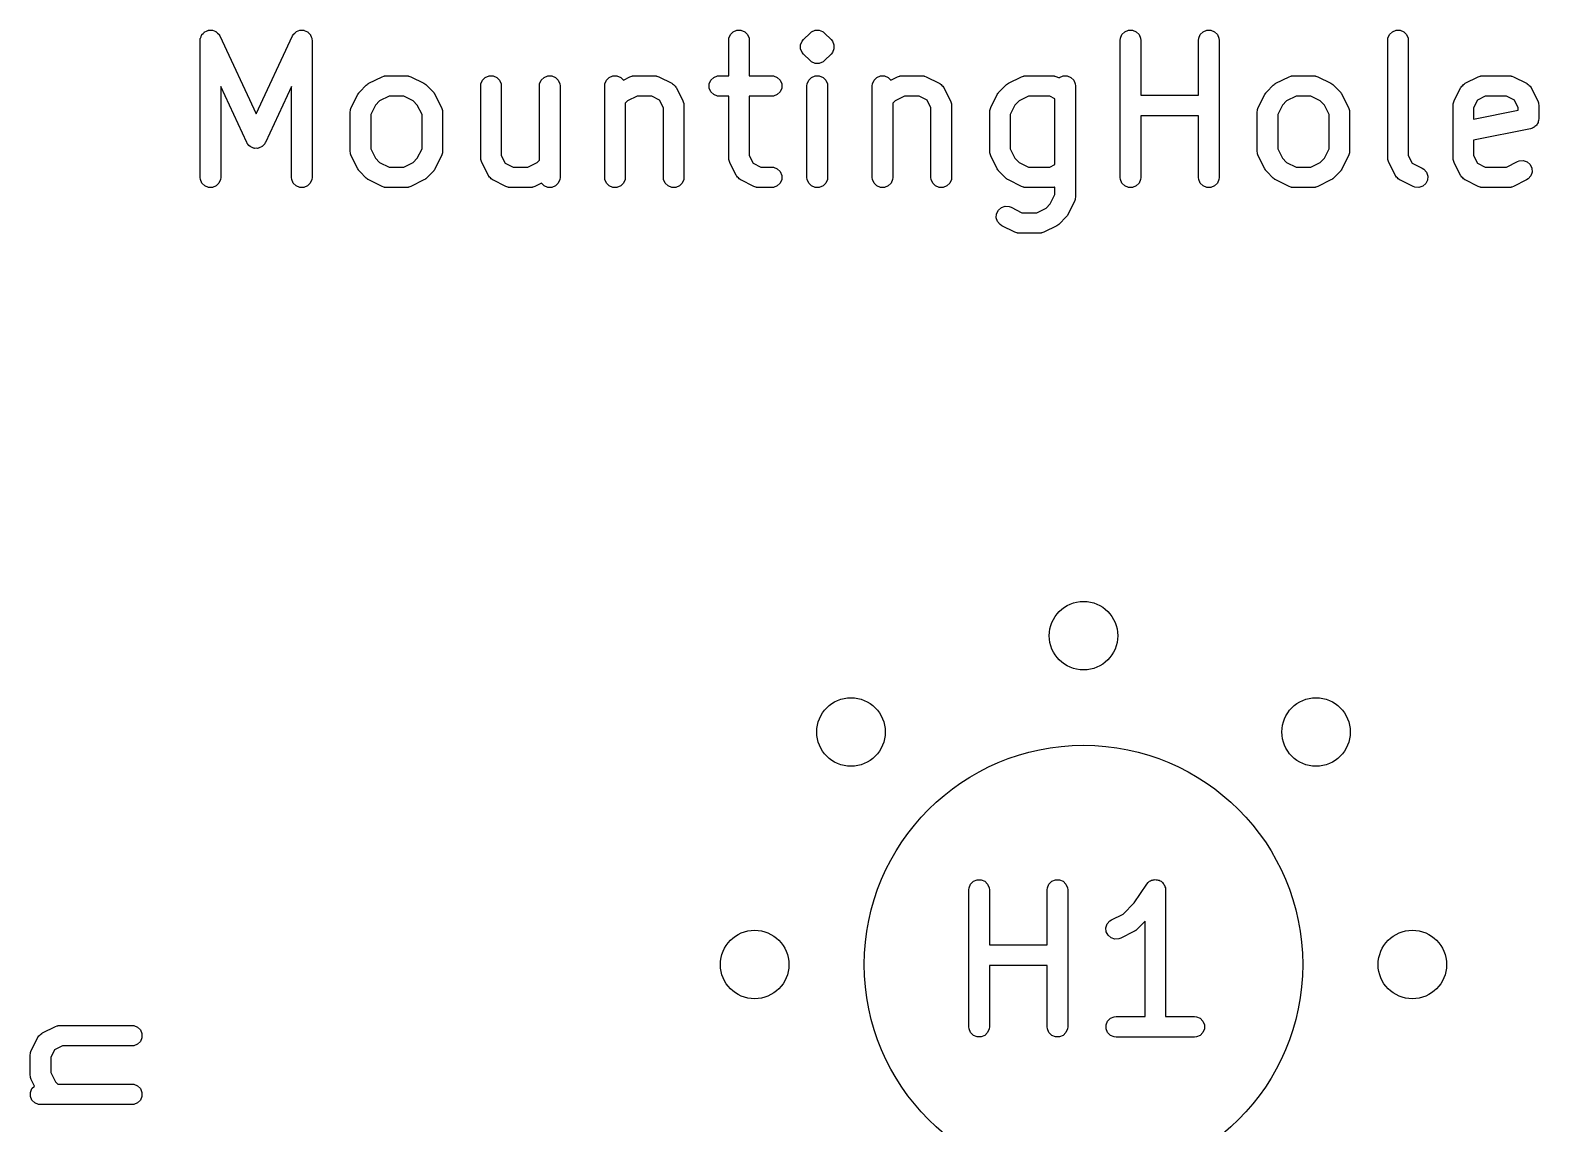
# Model space of a CAD drawing. Extents: x 2.68 to 10.38, y -4.66 to -2.29.
# Drawn here: x 2.6895 to 3.1229, y -2.6048 to -2.2906 of the extents above; entities that cross this region are included whole.
import ezdxf

# ---------------------------------------------------------------- set-up
doc = ezdxf.new("R2010")
doc.units = 0
doc.header["$MEASUREMENT"] = 0
doc.layers.add('BLACK', color=7, linetype='CONTINUOUS')

msp = doc.modelspace()

# ---------------------------------------------------------------- linework, layer by layer
at = {"layer": 'BLACK', "linetype": 'CONTINUOUS'}
for p, q in [((2.73839, -2.29292), (2.73858, -2.29245)), ((2.73858, -2.29245), (2.73876, -2.29197)), ((2.73876, -2.29197), (2.7388, -2.29192)), ((2.7388, -2.29192), (2.73883, -2.29186)), ((2.73883, -2.29186), (2.73919, -2.29149)), ((2.73919, -2.29149), (2.73954, -2.29112)), ((2.73954, -2.29112), (2.7396, -2.29109)), ((2.7396, -2.29109), (2.73964, -2.29104)), ((2.73964, -2.29104), (2.74012, -2.29085)), ((2.74012, -2.29085), (2.74058, -2.29063)), ((2.74058, -2.29063), (2.74065, -2.29063)), ((2.74065, -2.29063), (2.74071, -2.2906)), ((2.74071, -2.2906), (2.74122, -2.2906)), ((2.74122, -2.2906), (2.74173, -2.29058)), ((2.74173, -2.29058), (2.74179, -2.2906)), ((2.74179, -2.2906), (2.74186, -2.2906)), ((2.74186, -2.2906), (2.74233, -2.2908)), ((2.74233, -2.2908), (2.74281, -2.29097)), ((2.74281, -2.29097), (2.74286, -2.29102)), ((2.74286, -2.29102), (2.74292, -2.29104)), ((2.74292, -2.29104), (2.74329, -2.2914)), ((2.74329, -2.2914), (2.74366, -2.29175)), ((2.74366, -2.29175), (2.74371, -2.29183)), ((2.74371, -2.29183), (2.74374, -2.29186)), ((2.74374, -2.29186), (2.74376, -2.29192)), ((2.74376, -2.29192), (2.74396, -2.29225)), ((2.74396, -2.29225), (2.75441, -2.31464)), ((2.75441, -2.31464), (2.76485, -2.29225)), ((2.76485, -2.29225), (2.76505, -2.29192)), ((2.76505, -2.29192), (2.76507, -2.29186)), ((2.76507, -2.29186), (2.7651, -2.29183)), ((2.7651, -2.29183), (2.76515, -2.29175)), ((2.76515, -2.29175), (2.76553, -2.2914)), ((2.76553, -2.2914), (2.76589, -2.29104)), ((2.76589, -2.29104), (2.76595, -2.29102)), ((2.76595, -2.29102), (2.766, -2.29097)), ((2.766, -2.29097), (2.76648, -2.2908)), ((2.76648, -2.2908), (2.76695, -2.2906)), ((2.76695, -2.2906), (2.76702, -2.2906)), ((2.76702, -2.2906), (2.76708, -2.29058)), ((2.76708, -2.29058), (2.76759, -2.2906)), ((2.76759, -2.2906), (2.76811, -2.2906)), ((2.76811, -2.2906), (2.76817, -2.29063)), ((2.76817, -2.29063), (2.76823, -2.29063)), ((2.76823, -2.29063), (2.7687, -2.29085)), ((2.7687, -2.29085), (2.76917, -2.29104)), ((2.76917, -2.29104), (2.76922, -2.29109)), ((2.76922, -2.29109), (2.76928, -2.29112)), ((2.76928, -2.29112), (2.76962, -2.29149)), ((2.76962, -2.29149), (2.76998, -2.29186)), ((2.76998, -2.29186), (2.77001, -2.29192)), ((2.77001, -2.29192), (2.77005, -2.29197)), ((2.77005, -2.29197), (2.77023, -2.29245)), ((2.77023, -2.29245), (2.77043, -2.29292)), ((2.89024, -2.29292), (2.89068, -2.29186)), ((2.89068, -2.29186), (2.8915, -2.29104)), ((2.8915, -2.29104), (2.89256, -2.2906)), ((2.89256, -2.2906), (2.89371, -2.2906)), ((2.89371, -2.2906), (2.89478, -2.29104)), ((2.89478, -2.29104), (2.89559, -2.29186)), ((2.89559, -2.29186), (2.89603, -2.29292)), ((2.91167, -2.29328), (2.91355, -2.29141)), ((2.91355, -2.29141), (2.914, -2.29104)), ((2.914, -2.29104), (2.91506, -2.2906)), ((2.91506, -2.2906), (2.91621, -2.2906)), ((2.91621, -2.2906), (2.91621, -2.2906)), ((2.91621, -2.2906), (2.91711, -2.29097)), ((2.91711, -2.29097), (2.91728, -2.29104)), ((2.91728, -2.29104), (2.91772, -2.29141)), ((2.91772, -2.29141), (2.9196, -2.29328)), ((3.00273, -2.29292), (3.00317, -2.29186)), ((3.00317, -2.29186), (3.00398, -2.29104)), ((3.00398, -2.29104), (3.00505, -2.2906)), ((3.00505, -2.2906), (3.0062, -2.2906)), ((3.0062, -2.2906), (3.00726, -2.29104)), ((3.00726, -2.29104), (3.00808, -2.29186)), ((3.00808, -2.29186), (3.00852, -2.29292)), ((3.02523, -2.29292), (3.02567, -2.29186)), ((3.02567, -2.29186), (3.02648, -2.29104)), ((3.02648, -2.29104), (3.02755, -2.2906)), ((3.02755, -2.2906), (3.0287, -2.2906)), ((3.0287, -2.2906), (3.02976, -2.29104)), ((3.02976, -2.29104), (3.03058, -2.29186)), ((3.03058, -2.29186), (3.03102, -2.29292)), ((3.07959, -2.29292), (3.08003, -2.29186)), ((3.08003, -2.29186), (3.08085, -2.29104)), ((3.08085, -2.29104), (3.08191, -2.2906)), ((3.08191, -2.2906), (3.08307, -2.2906)), ((3.08307, -2.2906), (3.08413, -2.29104)), ((3.08413, -2.29104), (3.08494, -2.29186)), ((3.08494, -2.29186), (3.08539, -2.29292)), ((2.73833, -2.2935), (2.73837, -2.29312)), ((2.73833, -2.33287), (2.73833, -2.2935)), ((2.73836, -2.29305), (2.73838, -2.29301)), ((2.73837, -2.29312), (2.73836, -2.29305)), ((2.73838, -2.29301), (2.73839, -2.29292)), ((2.77043, -2.29292), (2.77043, -2.29301)), ((2.77043, -2.29301), (2.77045, -2.29305)), ((2.77045, -2.29305), (2.77044, -2.29312)), ((2.77044, -2.29312), (2.77048, -2.2935)), ((2.77048, -2.2935), (2.77048, -2.33287)), ((2.89019, -2.2935), (2.89024, -2.29292)), ((2.89019, -2.30367), (2.89019, -2.2935)), ((2.89603, -2.29292), (2.89609, -2.2935)), ((2.89609, -2.2935), (2.89609, -2.30367)), ((2.91086, -2.2948), (2.91131, -2.29373)), ((2.91086, -2.29595), (2.91086, -2.2948)), ((2.91131, -2.29701), (2.91086, -2.29595)), ((2.91131, -2.29373), (2.91167, -2.29328)), ((2.91167, -2.29746), (2.91131, -2.29701)), ((2.9196, -2.29328), (2.91997, -2.29373)), ((2.91997, -2.29701), (2.9196, -2.29746)), ((2.91997, -2.29373), (2.92039, -2.29475)), ((2.92041, -2.29595), (2.91997, -2.29701)), ((2.92039, -2.29475), (2.92041, -2.2948)), ((2.92041, -2.2948), (2.92041, -2.29595)), ((3.00267, -2.2935), (3.00273, -2.29292)), ((3.00267, -2.33287), (3.00267, -2.2935)), ((3.00852, -2.29292), (3.00858, -2.2935)), ((3.00858, -2.2935), (3.00858, -2.30929)), ((3.02517, -2.2935), (3.02523, -2.29292)), ((3.02517, -2.30929), (3.02517, -2.2935)), ((3.03102, -2.29292), (3.03107, -2.2935)), ((3.03107, -2.2935), (3.03107, -2.33287)), ((3.07954, -2.2935), (3.07959, -2.29292)), ((3.07954, -2.32724), (3.07954, -2.2935)), ((3.08539, -2.29292), (3.08544, -2.2935)), ((3.08544, -2.2935), (3.08544, -2.32655)), ((2.91355, -2.29933), (2.91167, -2.29746)), ((2.914, -2.2997), (2.91355, -2.29933)), ((2.91506, -2.30014), (2.914, -2.2997)), ((2.91621, -2.30014), (2.91506, -2.30014)), ((2.91506, -2.30014), (2.91506, -2.30014)), ((2.91728, -2.2997), (2.91621, -2.30014)), ((2.91621, -2.30014), (2.91621, -2.30014)), ((2.91772, -2.29933), (2.91728, -2.2997)), ((2.9196, -2.29746), (2.91772, -2.29933)), ((2.78658, -2.30601), (2.78683, -2.30585)), ((2.78683, -2.30585), (2.79058, -2.30398)), ((2.79058, -2.30398), (2.79112, -2.30377)), ((2.79112, -2.30377), (2.79123, -2.30376)), ((2.79123, -2.30376), (2.79132, -2.30372)), ((2.79132, -2.30372), (2.7919, -2.30367)), ((2.7919, -2.30367), (2.79753, -2.30367)), ((2.79753, -2.30367), (2.7981, -2.30372)), ((2.7981, -2.30372), (2.7982, -2.30376)), ((2.7982, -2.30376), (2.79831, -2.30377)), ((2.79831, -2.30377), (2.79885, -2.30398)), ((2.79885, -2.30398), (2.8026, -2.30585)), ((2.8026, -2.30585), (2.80284, -2.30601)), ((2.819, -2.30604), (2.81944, -2.30498)), ((2.81944, -2.30498), (2.82026, -2.30417)), ((2.82026, -2.30417), (2.82132, -2.30372)), ((2.82132, -2.30372), (2.82247, -2.30372)), ((2.82247, -2.30372), (2.82354, -2.30417)), ((2.82354, -2.30417), (2.82435, -2.30498)), ((2.82435, -2.30498), (2.82479, -2.30604)), ((2.83587, -2.30604), (2.83631, -2.30498)), ((2.83631, -2.30498), (2.83713, -2.30417)), ((2.83713, -2.30417), (2.83819, -2.30372)), ((2.83819, -2.30372), (2.83935, -2.30372)), ((2.83935, -2.30372), (2.84041, -2.30417)), ((2.84041, -2.30417), (2.84123, -2.30498)), ((2.84123, -2.30498), (2.84167, -2.30604)), ((2.85462, -2.30604), (2.85506, -2.30498)), ((2.85506, -2.30498), (2.85588, -2.30417)), ((2.85588, -2.30417), (2.85694, -2.30372)), ((2.85694, -2.30372), (2.85809, -2.30372)), ((2.85809, -2.30372), (2.85916, -2.30417)), ((2.85916, -2.30417), (2.85992, -2.30493)), ((2.85992, -2.30493), (2.86182, -2.30398)), ((2.86182, -2.30398), (2.86236, -2.30377)), ((2.86236, -2.30377), (2.86247, -2.30376)), ((2.86247, -2.30376), (2.86257, -2.30372)), ((2.86257, -2.30372), (2.86314, -2.30367)), ((2.86314, -2.30367), (2.86877, -2.30367)), ((2.86877, -2.30367), (2.86934, -2.30372)), ((2.86934, -2.30372), (2.86944, -2.30376)), ((2.86944, -2.30376), (2.86955, -2.30377)), ((2.86955, -2.30377), (2.87009, -2.30398)), ((2.87009, -2.30398), (2.87384, -2.30585)), ((2.87384, -2.30585), (2.87393, -2.30591)), ((2.87393, -2.30591), (2.87398, -2.30593)), ((2.88462, -2.30604), (2.88506, -2.30498)), ((2.88506, -2.30498), (2.88587, -2.30417)), ((2.88587, -2.30417), (2.88694, -2.30372)), ((2.88694, -2.30372), (2.88751, -2.30367)), ((2.88751, -2.30367), (2.89019, -2.30367)), ((2.89609, -2.30367), (2.90251, -2.30367)), ((2.90251, -2.30367), (2.90309, -2.30372)), ((2.90309, -2.30372), (2.90415, -2.30417)), ((2.90415, -2.30417), (2.90497, -2.30498)), ((2.90497, -2.30498), (2.90541, -2.30604)), ((2.91274, -2.30604), (2.91318, -2.30498)), ((2.91318, -2.30498), (2.914, -2.30417)), ((2.914, -2.30417), (2.91506, -2.30372)), ((2.91506, -2.30372), (2.91621, -2.30372)), ((2.91621, -2.30372), (2.91728, -2.30417)), ((2.91728, -2.30417), (2.91809, -2.30498)), ((2.91809, -2.30498), (2.91853, -2.30604)), ((2.93149, -2.30604), (2.93193, -2.30498)), ((2.93193, -2.30498), (2.93274, -2.30417)), ((2.93274, -2.30417), (2.93381, -2.30372)), ((2.93381, -2.30372), (2.93496, -2.30372)), ((2.93496, -2.30372), (2.93602, -2.30417)), ((2.93602, -2.30417), (2.93679, -2.30493)), ((2.93679, -2.30493), (2.93869, -2.30398)), ((2.93869, -2.30398), (2.93923, -2.30377)), ((2.93923, -2.30377), (2.93933, -2.30376)), ((2.93933, -2.30376), (2.93943, -2.30372)), ((2.93943, -2.30372), (2.94001, -2.30367)), ((2.94001, -2.30367), (2.94563, -2.30367)), ((2.94563, -2.30367), (2.94621, -2.30372)), ((2.94621, -2.30372), (2.94631, -2.30376)), ((2.94631, -2.30376), (2.94641, -2.30377)), ((2.94641, -2.30377), (2.94695, -2.30398)), ((2.94695, -2.30398), (2.9507, -2.30585)), ((2.9507, -2.30585), (2.9508, -2.30591)), ((2.9508, -2.30591), (2.95084, -2.30593)), ((2.97031, -2.30601), (2.97056, -2.30585)), ((2.97056, -2.30585), (2.97431, -2.30398)), ((2.97431, -2.30398), (2.97485, -2.30377)), ((2.97485, -2.30377), (2.97495, -2.30376)), ((2.97495, -2.30376), (2.97505, -2.30372)), ((2.97505, -2.30372), (2.97563, -2.30367)), ((2.97563, -2.30367), (2.98313, -2.30367)), ((2.98313, -2.30367), (2.9837, -2.30372)), ((2.9837, -2.30372), (2.9838, -2.30376)), ((2.9838, -2.30376), (2.98391, -2.30377)), ((2.98391, -2.30377), (2.98445, -2.30398)), ((2.98445, -2.30398), (2.9851, -2.3043)), ((2.9851, -2.3043), (2.98524, -2.30417)), ((2.98524, -2.30417), (2.9863, -2.30372)), ((2.9863, -2.30372), (2.98745, -2.30372)), ((2.98745, -2.30372), (2.98852, -2.30417)), ((2.98852, -2.30417), (2.98933, -2.30498)), ((2.98933, -2.30498), (2.98977, -2.30604)), ((3.04718, -2.30601), (3.04742, -2.30585)), ((3.04742, -2.30585), (3.05117, -2.30398)), ((3.05117, -2.30398), (3.05171, -2.30377)), ((3.05171, -2.30377), (3.05182, -2.30376)), ((3.05182, -2.30376), (3.05192, -2.30372)), ((3.05192, -2.30372), (3.05249, -2.30367)), ((3.05249, -2.30367), (3.05812, -2.30367)), ((3.05812, -2.30367), (3.05869, -2.30372)), ((3.05869, -2.30372), (3.05879, -2.30376)), ((3.05879, -2.30376), (3.0589, -2.30377)), ((3.0589, -2.30377), (3.05944, -2.30398)), ((3.05944, -2.30398), (3.06319, -2.30585)), ((3.06319, -2.30585), (3.06344, -2.30601)), ((3.10165, -2.30593), (3.1017, -2.30591)), ((3.1017, -2.30591), (3.10179, -2.30585)), ((3.10179, -2.30585), (3.10554, -2.30398)), ((3.10554, -2.30398), (3.10608, -2.30377)), ((3.10608, -2.30377), (3.10619, -2.30376)), ((3.10619, -2.30376), (3.10629, -2.30372)), ((3.10629, -2.30372), (3.10686, -2.30367)), ((3.10686, -2.30367), (3.11436, -2.30367)), ((3.11436, -2.30367), (3.11494, -2.30372)), ((3.11494, -2.30372), (3.11503, -2.30376)), ((3.11503, -2.30376), (3.11514, -2.30377)), ((3.11514, -2.30377), (3.11568, -2.30398)), ((3.11568, -2.30398), (3.11943, -2.30585)), ((3.11943, -2.30585), (3.11953, -2.30591)), ((3.11953, -2.30591), (3.11957, -2.30593)), ((2.75173, -2.32287), (2.74424, -2.30681)), ((2.74424, -2.30681), (2.74424, -2.33287)), ((2.76458, -2.30681), (2.75708, -2.32287)), ((2.76458, -2.33287), (2.76458, -2.30681)), ((2.78176, -2.3128), (2.78364, -2.30905)), ((2.78364, -2.30905), (2.78379, -2.3088)), ((2.78379, -2.3088), (2.78382, -2.30873)), ((2.78382, -2.30873), (2.78389, -2.30865)), ((2.78389, -2.30865), (2.78394, -2.30856)), ((2.78394, -2.30856), (2.784, -2.30851)), ((2.784, -2.30851), (2.78419, -2.30828)), ((2.78419, -2.30828), (2.78606, -2.30641)), ((2.78606, -2.30641), (2.78629, -2.30622)), ((2.78629, -2.30622), (2.78634, -2.30616)), ((2.78634, -2.30616), (2.78643, -2.30611)), ((2.78643, -2.30611), (2.78651, -2.30604)), ((2.78651, -2.30604), (2.78658, -2.30601)), ((2.7926, -2.30957), (2.7899, -2.31092)), ((2.79683, -2.30957), (2.7926, -2.30957)), ((2.79953, -2.31092), (2.79683, -2.30957)), ((2.80284, -2.30601), (2.80292, -2.30604)), ((2.80292, -2.30604), (2.803, -2.30611)), ((2.803, -2.30611), (2.80309, -2.30616)), ((2.80309, -2.30616), (2.80314, -2.30622)), ((2.80314, -2.30622), (2.80336, -2.30641)), ((2.80336, -2.30641), (2.80524, -2.30828)), ((2.80524, -2.30828), (2.80542, -2.30851)), ((2.80542, -2.30851), (2.80548, -2.30856)), ((2.80548, -2.30856), (2.80554, -2.30865)), ((2.80554, -2.30865), (2.8056, -2.30873)), ((2.8056, -2.30873), (2.80563, -2.3088)), ((2.80563, -2.3088), (2.80579, -2.30905)), ((2.80579, -2.30905), (2.80767, -2.3128)), ((2.81894, -2.30662), (2.819, -2.30604)), ((2.81894, -2.32724), (2.81894, -2.30662)), ((2.82479, -2.30604), (2.82485, -2.30662)), ((2.82485, -2.30662), (2.82485, -2.32655)), ((2.83582, -2.30662), (2.83587, -2.30604)), ((2.83582, -2.32789), (2.83582, -2.30662)), ((2.84167, -2.30604), (2.84172, -2.30662)), ((2.84172, -2.30662), (2.84172, -2.33287)), ((2.85457, -2.30662), (2.85462, -2.30604)), ((2.85457, -2.33287), (2.85457, -2.30662)), ((2.86384, -2.30957), (2.86114, -2.31092)), ((2.86807, -2.30957), (2.86384, -2.30957)), ((2.87032, -2.3107), (2.86807, -2.30957)), ((2.87398, -2.30593), (2.87403, -2.30598)), ((2.87403, -2.30598), (2.87433, -2.30616)), ((2.87433, -2.30616), (2.87457, -2.30644)), ((2.87457, -2.30644), (2.87485, -2.30668)), ((2.87485, -2.30668), (2.87503, -2.30698)), ((2.87503, -2.30698), (2.87508, -2.30703)), ((2.87508, -2.30703), (2.8751, -2.30708)), ((2.8751, -2.30708), (2.87516, -2.30717)), ((2.87516, -2.30717), (2.87703, -2.31092)), ((2.88462, -2.3072), (2.88462, -2.30604)), ((2.88506, -2.30826), (2.88462, -2.3072)), ((2.88587, -2.30908), (2.88506, -2.30826)), ((2.88694, -2.30952), (2.88587, -2.30908)), ((2.88751, -2.30957), (2.88694, -2.30952)), ((2.89019, -2.30957), (2.88751, -2.30957)), ((2.89019, -2.32724), (2.89019, -2.30957)), ((2.90251, -2.30957), (2.89609, -2.30957)), ((2.89609, -2.30957), (2.89609, -2.32655)), ((2.90309, -2.30952), (2.90251, -2.30957)), ((2.90415, -2.30908), (2.90309, -2.30952)), ((2.90497, -2.30826), (2.90415, -2.30908)), ((2.90541, -2.3072), (2.90497, -2.30826)), ((2.90541, -2.30604), (2.90541, -2.3072)), ((2.91268, -2.30662), (2.91274, -2.30604)), ((2.91268, -2.33287), (2.91268, -2.30662)), ((2.91853, -2.30604), (2.91859, -2.30662)), ((2.91859, -2.30662), (2.91859, -2.33287)), ((2.93143, -2.30662), (2.93149, -2.30604)), ((2.93143, -2.33287), (2.93143, -2.30662)), ((2.9407, -2.30957), (2.93801, -2.31092)), ((2.94493, -2.30957), (2.9407, -2.30957)), ((2.94718, -2.3107), (2.94493, -2.30957)), ((2.95084, -2.30593), (2.9509, -2.30598)), ((2.9509, -2.30598), (2.95119, -2.30616)), ((2.95119, -2.30616), (2.95143, -2.30644)), ((2.95143, -2.30644), (2.95171, -2.30668)), ((2.95171, -2.30668), (2.9519, -2.30698)), ((2.9519, -2.30698), (2.95195, -2.30703)), ((2.95195, -2.30703), (2.95196, -2.30708)), ((2.95196, -2.30708), (2.95202, -2.30717)), ((2.95202, -2.30717), (2.9539, -2.31092)), ((2.96549, -2.3128), (2.96736, -2.30905)), ((2.96736, -2.30905), (2.96752, -2.3088)), ((2.96752, -2.3088), (2.96755, -2.30873)), ((2.96755, -2.30873), (2.96762, -2.30865)), ((2.96762, -2.30865), (2.96767, -2.30856)), ((2.96767, -2.30856), (2.96773, -2.30851)), ((2.96773, -2.30851), (2.96792, -2.30828)), ((2.96792, -2.30828), (2.96979, -2.30641)), ((2.96979, -2.30641), (2.97002, -2.30622)), ((2.97002, -2.30622), (2.97007, -2.30616)), ((2.97007, -2.30616), (2.97016, -2.30611)), ((2.97016, -2.30611), (2.97024, -2.30604)), ((2.97024, -2.30604), (2.97031, -2.30601)), ((2.97633, -2.30957), (2.97363, -2.31092)), ((2.98243, -2.30957), (2.97633, -2.30957)), ((2.98392, -2.31032), (2.98243, -2.30957)), ((2.98977, -2.30604), (2.98983, -2.30662)), ((2.98983, -2.30662), (2.98983, -2.33849)), ((3.00858, -2.30929), (3.02517, -2.30929)), ((3.04235, -2.3128), (3.04423, -2.30905)), ((3.04423, -2.30905), (3.04438, -2.3088)), ((3.04438, -2.3088), (3.04441, -2.30873)), ((3.04441, -2.30873), (3.04448, -2.30865)), ((3.04448, -2.30865), (3.04454, -2.30856)), ((3.04454, -2.30856), (3.0446, -2.30851)), ((3.0446, -2.30851), (3.04478, -2.30828)), ((3.04478, -2.30828), (3.04666, -2.30641)), ((3.04666, -2.30641), (3.04688, -2.30622)), ((3.04688, -2.30622), (3.04693, -2.30616)), ((3.04693, -2.30616), (3.04702, -2.30611)), ((3.04702, -2.30611), (3.0471, -2.30604)), ((3.0471, -2.30604), (3.04718, -2.30601)), ((3.05319, -2.30957), (3.05049, -2.31092)), ((3.05742, -2.30957), (3.05319, -2.30957)), ((3.06012, -2.31092), (3.05742, -2.30957)), ((3.06344, -2.30601), (3.06351, -2.30604)), ((3.06351, -2.30604), (3.06359, -2.30611)), ((3.06359, -2.30611), (3.06368, -2.30616)), ((3.06368, -2.30616), (3.06373, -2.30622)), ((3.06373, -2.30622), (3.06396, -2.30641)), ((3.06396, -2.30641), (3.06583, -2.30828)), ((3.06583, -2.30828), (3.06602, -2.30851)), ((3.06602, -2.30851), (3.06607, -2.30856)), ((3.06607, -2.30856), (3.06613, -2.30865)), ((3.06613, -2.30865), (3.0662, -2.30873)), ((3.0662, -2.30873), (3.06623, -2.3088)), ((3.06623, -2.3088), (3.06638, -2.30905)), ((3.06638, -2.30905), (3.06826, -2.3128)), ((3.0986, -2.31092), (3.10047, -2.30717)), ((3.10047, -2.30717), (3.10053, -2.30708)), ((3.10053, -2.30708), (3.10055, -2.30703)), ((3.10055, -2.30703), (3.1006, -2.30698)), ((3.1006, -2.30698), (3.10078, -2.30668)), ((3.10078, -2.30668), (3.10106, -2.30644)), ((3.10106, -2.30644), (3.1013, -2.30616)), ((3.1013, -2.30616), (3.10159, -2.30598)), ((3.10159, -2.30598), (3.10165, -2.30593)), ((3.10756, -2.30957), (3.10531, -2.3107)), ((3.11366, -2.30957), (3.10756, -2.30957)), ((3.11591, -2.3107), (3.11366, -2.30957)), ((3.11957, -2.30593), (3.11963, -2.30598)), ((3.11963, -2.30598), (3.11992, -2.30616)), ((3.11992, -2.30616), (3.12016, -2.30644)), ((3.12016, -2.30644), (3.12044, -2.30668)), ((3.12044, -2.30668), (3.12063, -2.30698)), ((3.12063, -2.30698), (3.12068, -2.30703)), ((3.12068, -2.30703), (3.12069, -2.30708)), ((3.12069, -2.30708), (3.12075, -2.30717)), ((3.12075, -2.30717), (3.12263, -2.31092)), ((2.78145, -2.31412), (2.78151, -2.31354)), ((2.78145, -2.32537), (2.78145, -2.31412)), ((2.78151, -2.31354), (2.78155, -2.31345)), ((2.78155, -2.31334), (2.78176, -2.3128)), ((2.78155, -2.31345), (2.78155, -2.31334)), ((2.7887, -2.31212), (2.78735, -2.31482)), ((2.7899, -2.31092), (2.7887, -2.31212)), ((2.80072, -2.31212), (2.79953, -2.31092)), ((2.80207, -2.31482), (2.80072, -2.31212)), ((2.80767, -2.3128), (2.80787, -2.31334)), ((2.80787, -2.31334), (2.80788, -2.31345)), ((2.80788, -2.31345), (2.80792, -2.31354)), ((2.80792, -2.31354), (2.80798, -2.31412)), ((2.80798, -2.31412), (2.80798, -2.32537)), ((2.86114, -2.31092), (2.86047, -2.31159)), ((2.86047, -2.31159), (2.86047, -2.33287)), ((2.87144, -2.31294), (2.87032, -2.3107)), ((2.87144, -2.33287), (2.87144, -2.31294)), ((2.87703, -2.31092), (2.87724, -2.31146)), ((2.87724, -2.31146), (2.87725, -2.31157)), ((2.87725, -2.31157), (2.87729, -2.31167)), ((2.87729, -2.31167), (2.87734, -2.31224)), ((2.87734, -2.31224), (2.87734, -2.33287)), ((2.93801, -2.31092), (2.93734, -2.31159)), ((2.93734, -2.31159), (2.93734, -2.33287)), ((2.9483, -2.31294), (2.94718, -2.3107)), ((2.9483, -2.33287), (2.9483, -2.31294)), ((2.9539, -2.31092), (2.9541, -2.31146)), ((2.9541, -2.31146), (2.95411, -2.31157)), ((2.95411, -2.31157), (2.95415, -2.31167)), ((2.95415, -2.31167), (2.95421, -2.31224)), ((2.95421, -2.31224), (2.95421, -2.33287)), ((2.96518, -2.31412), (2.96523, -2.31354)), ((2.96518, -2.32537), (2.96518, -2.31412)), ((2.96523, -2.31354), (2.96527, -2.31345)), ((2.96527, -2.31345), (2.96528, -2.31334)), ((2.96528, -2.31334), (2.96549, -2.3128)), ((2.97243, -2.31212), (2.97108, -2.31482)), ((2.97363, -2.31092), (2.97243, -2.31212)), ((2.98392, -2.32917), (2.98392, -2.31032)), ((3.04204, -2.31412), (3.0421, -2.31354)), ((3.04204, -2.32537), (3.04204, -2.31412)), ((3.0421, -2.31354), (3.04214, -2.31345)), ((3.04214, -2.31345), (3.04215, -2.31334)), ((3.04215, -2.31334), (3.04235, -2.3128)), ((3.0493, -2.31212), (3.04795, -2.31482)), ((3.05049, -2.31092), (3.0493, -2.31212)), ((3.06132, -2.31212), (3.06012, -2.31092)), ((3.06266, -2.31482), (3.06132, -2.31212)), ((3.06826, -2.3128), (3.06846, -2.31334)), ((3.06846, -2.31334), (3.06847, -2.31345)), ((3.06847, -2.31345), (3.06851, -2.31354)), ((3.06851, -2.31354), (3.06857, -2.31412)), ((3.06857, -2.31412), (3.06857, -2.32537)), ((3.09828, -2.31224), (3.09834, -2.31167)), ((3.09828, -2.32724), (3.09828, -2.31224)), ((3.09834, -2.31167), (3.09838, -2.31157)), ((3.09838, -2.31157), (3.09839, -2.31146)), ((3.09839, -2.31146), (3.0986, -2.31092)), ((3.10531, -2.3107), (3.10419, -2.31294)), ((3.10419, -2.31294), (3.10419, -2.31614)), ((3.10419, -2.31614), (3.11703, -2.31357)), ((3.11703, -2.31294), (3.11591, -2.3107)), ((3.11703, -2.31357), (3.11703, -2.31294)), ((3.12263, -2.31092), (3.12283, -2.31146)), ((3.12283, -2.31146), (3.12284, -2.31157)), ((3.12284, -2.31157), (3.12288, -2.31167)), ((3.12288, -2.31167), (3.12294, -2.31224)), ((3.12294, -2.31224), (3.12294, -2.31599)), ((2.78735, -2.31482), (2.78735, -2.32467)), ((2.80207, -2.32467), (2.80207, -2.31482)), ((2.97108, -2.31482), (2.97108, -2.32467)), ((3.02517, -2.3152), (3.00858, -2.3152)), ((3.00858, -2.3152), (3.00858, -2.33287)), ((3.02517, -2.33287), (3.02517, -2.3152)), ((3.04795, -2.31482), (3.04795, -2.32467)), ((3.06266, -2.32467), (3.06266, -2.31482)), ((3.12056, -2.31889), (3.10419, -2.32216)), ((3.12112, -2.31872), (3.12056, -2.31889)), ((3.12136, -2.31856), (3.12112, -2.31872)), ((3.12163, -2.31845), (3.12136, -2.31856)), ((3.12183, -2.31824), (3.12163, -2.31845)), ((3.12208, -2.31808), (3.12183, -2.31824)), ((3.12224, -2.31784), (3.12208, -2.31808)), ((3.12244, -2.31763), (3.12224, -2.31784)), ((3.12255, -2.31736), (3.12244, -2.31763)), ((3.12271, -2.31712), (3.12255, -2.31736)), ((3.12277, -2.31684), (3.12271, -2.31712)), ((3.12288, -2.31657), (3.12277, -2.31684)), ((3.12294, -2.31599), (3.12288, -2.31657)), ((2.75185, -2.32308), (2.75173, -2.32287)), ((2.75188, -2.32315), (2.75185, -2.32308)), ((2.75193, -2.3232), (2.75188, -2.32315)), ((2.75202, -2.32336), (2.75193, -2.3232)), ((2.75688, -2.3232), (2.75679, -2.32336)), ((2.75693, -2.32315), (2.75688, -2.3232)), ((2.75696, -2.32308), (2.75693, -2.32315)), ((2.75708, -2.32287), (2.75696, -2.32308)), ((3.10419, -2.32216), (3.10419, -2.32655)), ((2.75236, -2.32367), (2.75202, -2.32336)), ((2.75266, -2.324), (2.75236, -2.32367)), ((2.75278, -2.32405), (2.75266, -2.324)), ((2.75287, -2.32414), (2.75278, -2.32405)), ((2.7533, -2.3243), (2.75287, -2.32414)), ((2.7537, -2.32449), (2.7533, -2.3243)), ((2.75383, -2.32449), (2.7537, -2.32449)), ((2.75396, -2.32454), (2.75383, -2.32449)), ((2.75441, -2.32452), (2.75396, -2.32454)), ((2.75485, -2.32454), (2.75441, -2.32452)), ((2.75498, -2.32449), (2.75485, -2.32454)), ((2.75511, -2.32449), (2.75498, -2.32449)), ((2.75552, -2.3243), (2.75511, -2.32449)), ((2.75594, -2.32414), (2.75552, -2.3243)), ((2.75603, -2.32405), (2.75594, -2.32414)), ((2.75615, -2.324), (2.75603, -2.32405)), ((2.75646, -2.32367), (2.75615, -2.324)), ((2.75679, -2.32336), (2.75646, -2.32367)), ((2.78151, -2.32594), (2.78145, -2.32537)), ((2.78155, -2.32604), (2.78151, -2.32594)), ((2.78155, -2.32615), (2.78155, -2.32604)), ((2.78176, -2.32669), (2.78155, -2.32615)), ((2.78364, -2.33044), (2.78176, -2.32669)), ((2.78735, -2.32467), (2.7887, -2.32737)), ((2.7887, -2.32737), (2.7899, -2.32857)), ((2.79953, -2.32857), (2.80072, -2.32737)), ((2.80072, -2.32737), (2.80207, -2.32467)), ((2.80767, -2.32669), (2.80579, -2.33044)), ((2.80787, -2.32615), (2.80767, -2.32669)), ((2.80788, -2.32604), (2.80787, -2.32615)), ((2.80792, -2.32594), (2.80788, -2.32604)), ((2.80798, -2.32537), (2.80792, -2.32594)), ((2.819, -2.32782), (2.81894, -2.32724)), ((2.82485, -2.32655), (2.82597, -2.32879)), ((2.89024, -2.32782), (2.89019, -2.32724)), ((2.89609, -2.32655), (2.89721, -2.32879)), ((2.96523, -2.32594), (2.96518, -2.32537)), ((2.96527, -2.32604), (2.96523, -2.32594)), ((2.96528, -2.32615), (2.96527, -2.32604)), ((2.96549, -2.32669), (2.96528, -2.32615)), ((2.96736, -2.33044), (2.96549, -2.32669)), ((2.97108, -2.32467), (2.97243, -2.32737)), ((2.97243, -2.32737), (2.97363, -2.32857)), ((3.0421, -2.32594), (3.04204, -2.32537)), ((3.04214, -2.32604), (3.0421, -2.32594)), ((3.04215, -2.32615), (3.04214, -2.32604)), ((3.04235, -2.32669), (3.04215, -2.32615)), ((3.04423, -2.33044), (3.04235, -2.32669)), ((3.04795, -2.32467), (3.0493, -2.32737)), ((3.0493, -2.32737), (3.05049, -2.32857)), ((3.06012, -2.32857), (3.06132, -2.32737)), ((3.06132, -2.32737), (3.06266, -2.32467)), ((3.06826, -2.32669), (3.06638, -2.33044)), ((3.06846, -2.32615), (3.06826, -2.32669)), ((3.06847, -2.32604), (3.06846, -2.32615)), ((3.06851, -2.32594), (3.06847, -2.32604)), ((3.06857, -2.32537), (3.06851, -2.32594)), ((3.07959, -2.32782), (3.07954, -2.32724)), ((3.08544, -2.32655), (3.08657, -2.32879)), ((3.09834, -2.32782), (3.09828, -2.32724)), ((3.10419, -2.32655), (3.10531, -2.32879)), ((2.78379, -2.33069), (2.78364, -2.33044)), ((2.78382, -2.33076), (2.78379, -2.33069)), ((2.78389, -2.33084), (2.78382, -2.33076)), ((2.78394, -2.33093), (2.78389, -2.33084)), ((2.784, -2.33098), (2.78394, -2.33093)), ((2.78419, -2.33121), (2.784, -2.33098)), ((2.78606, -2.33308), (2.78419, -2.33121)), ((2.7899, -2.32857), (2.7926, -2.32991)), ((2.7926, -2.32991), (2.79683, -2.32991)), ((2.79683, -2.32991), (2.79953, -2.32857)), ((2.80524, -2.33121), (2.80336, -2.33308)), ((2.80542, -2.33098), (2.80524, -2.33121)), ((2.80548, -2.33093), (2.80542, -2.33098)), ((2.80554, -2.33084), (2.80548, -2.33093)), ((2.8056, -2.33076), (2.80554, -2.33084)), ((2.80563, -2.33069), (2.8056, -2.33076)), ((2.80579, -2.33044), (2.80563, -2.33069)), ((2.81904, -2.32792), (2.819, -2.32782)), ((2.81905, -2.32802), (2.81904, -2.32792)), ((2.81926, -2.32856), (2.81905, -2.32802)), ((2.82113, -2.33231), (2.81926, -2.32856)), ((2.82597, -2.32879), (2.82822, -2.32991)), ((2.82822, -2.32991), (2.83245, -2.32991)), ((2.83245, -2.32991), (2.83515, -2.32857)), ((2.83515, -2.32857), (2.83582, -2.32789)), ((2.89028, -2.32792), (2.89024, -2.32782)), ((2.89029, -2.32802), (2.89028, -2.32792)), ((2.8905, -2.32856), (2.89029, -2.32802)), ((2.89237, -2.33231), (2.8905, -2.32856)), ((2.89721, -2.32879), (2.89946, -2.32991)), ((2.89946, -2.32991), (2.90251, -2.32991)), ((2.90251, -2.32991), (2.90309, -2.32997)), ((2.90309, -2.32997), (2.90415, -2.33041)), ((2.90415, -2.33041), (2.90497, -2.33123)), ((2.90497, -2.33123), (2.90541, -2.33229)), ((2.96752, -2.33069), (2.96736, -2.33044)), ((2.96755, -2.33076), (2.96752, -2.33069)), ((2.96762, -2.33084), (2.96755, -2.33076)), ((2.96767, -2.33093), (2.96762, -2.33084)), ((2.96773, -2.33098), (2.96767, -2.33093)), ((2.96792, -2.33121), (2.96773, -2.33098)), ((2.96979, -2.33308), (2.96792, -2.33121)), ((2.97363, -2.32857), (2.97633, -2.32991)), ((2.97633, -2.32991), (2.98243, -2.32991)), ((2.98243, -2.32991), (2.98392, -2.32917)), ((3.04438, -2.33069), (3.04423, -2.33044)), ((3.04441, -2.33076), (3.04438, -2.33069)), ((3.04448, -2.33084), (3.04441, -2.33076)), ((3.04454, -2.33093), (3.04448, -2.33084)), ((3.0446, -2.33098), (3.04454, -2.33093)), ((3.04478, -2.33121), (3.0446, -2.33098)), ((3.04666, -2.33308), (3.04478, -2.33121)), ((3.05049, -2.32857), (3.05319, -2.32991)), ((3.05319, -2.32991), (3.05742, -2.32991)), ((3.05742, -2.32991), (3.06012, -2.32857)), ((3.06583, -2.33121), (3.06396, -2.33308)), ((3.06602, -2.33098), (3.06583, -2.33121)), ((3.06607, -2.33093), (3.06602, -2.33098)), ((3.06613, -2.33084), (3.06607, -2.33093)), ((3.0662, -2.33076), (3.06613, -2.33084)), ((3.06623, -2.33069), (3.0662, -2.33076)), ((3.06638, -2.33044), (3.06623, -2.33069)), ((3.07963, -2.32792), (3.07959, -2.32782)), ((3.07964, -2.32802), (3.07963, -2.32792)), ((3.07985, -2.32856), (3.07964, -2.32802)), ((3.08172, -2.33231), (3.07985, -2.32856)), ((3.08657, -2.32879), (3.08943, -2.33023)), ((3.08943, -2.33023), (3.08992, -2.33053)), ((3.08992, -2.33053), (3.09068, -2.3314)), ((3.09068, -2.3314), (3.09104, -2.3325)), ((3.09838, -2.32792), (3.09834, -2.32782)), ((3.09839, -2.32802), (3.09838, -2.32792)), ((3.0986, -2.32856), (3.09839, -2.32802)), ((3.10047, -2.33231), (3.0986, -2.32856)), ((3.10531, -2.32879), (3.10756, -2.32991)), ((3.10756, -2.32991), (3.11366, -2.32991)), ((3.11366, -2.32991), (3.11679, -2.32835)), ((3.11679, -2.32835), (3.11733, -2.32814)), ((3.11733, -2.32814), (3.11848, -2.32806)), ((3.11848, -2.32806), (3.11957, -2.32843)), ((3.11957, -2.32843), (3.12044, -2.32918)), ((3.12044, -2.32918), (3.12096, -2.33021)), ((3.12104, -2.33136), (3.12068, -2.33245)), ((3.12096, -2.33021), (3.12104, -2.33136)), ((2.73839, -2.33344), (2.73833, -2.33287)), ((2.73883, -2.33451), (2.73839, -2.33344)), ((2.73964, -2.33532), (2.73883, -2.33451)), ((2.74071, -2.33576), (2.73964, -2.33532)), ((2.74186, -2.33576), (2.74071, -2.33576)), ((2.74292, -2.33532), (2.74186, -2.33576)), ((2.74374, -2.33451), (2.74292, -2.33532)), ((2.74418, -2.33344), (2.74374, -2.33451)), ((2.74424, -2.33287), (2.74418, -2.33344)), ((2.76463, -2.33344), (2.76458, -2.33287)), ((2.76507, -2.33451), (2.76463, -2.33344)), ((2.76589, -2.33532), (2.76507, -2.33451)), ((2.76695, -2.33576), (2.76589, -2.33532)), ((2.76811, -2.33576), (2.76695, -2.33576)), ((2.76917, -2.33532), (2.76811, -2.33576)), ((2.76998, -2.33451), (2.76917, -2.33532)), ((2.77043, -2.33344), (2.76998, -2.33451)), ((2.77048, -2.33287), (2.77043, -2.33344)), ((2.78629, -2.33327), (2.78606, -2.33308)), ((2.78634, -2.33332), (2.78629, -2.33327)), ((2.78643, -2.33338), (2.78634, -2.33332)), ((2.78651, -2.33345), (2.78643, -2.33338)), ((2.78658, -2.33348), (2.78651, -2.33345)), ((2.78683, -2.33363), (2.78658, -2.33348)), ((2.79058, -2.33551), (2.78683, -2.33363)), ((2.79112, -2.33571), (2.79058, -2.33551)), ((2.79123, -2.33572), (2.79112, -2.33571)), ((2.79132, -2.33576), (2.79123, -2.33572)), ((2.7919, -2.33582), (2.79132, -2.33576)), ((2.79753, -2.33582), (2.7919, -2.33582)), ((2.7981, -2.33576), (2.79753, -2.33582)), ((2.7982, -2.33572), (2.7981, -2.33576)), ((2.79831, -2.33571), (2.7982, -2.33572)), ((2.79885, -2.33551), (2.79831, -2.33571)), ((2.8026, -2.33363), (2.79885, -2.33551)), ((2.80284, -2.33348), (2.8026, -2.33363)), ((2.80292, -2.33345), (2.80284, -2.33348)), ((2.803, -2.33338), (2.80292, -2.33345)), ((2.80309, -2.33332), (2.803, -2.33338)), ((2.80314, -2.33327), (2.80309, -2.33332)), ((2.80336, -2.33308), (2.80314, -2.33327)), ((2.82119, -2.33241), (2.82113, -2.33231)), ((2.82121, -2.33245), (2.82119, -2.33241)), ((2.82126, -2.33251), (2.82121, -2.33245)), ((2.82144, -2.3328), (2.82126, -2.33251)), ((2.82172, -2.33304), (2.82144, -2.3328)), ((2.82196, -2.33332), (2.82172, -2.33304)), ((2.82225, -2.33351), (2.82196, -2.33332)), ((2.82231, -2.33356), (2.82225, -2.33351)), ((2.82236, -2.33357), (2.82231, -2.33356)), ((2.82245, -2.33363), (2.82236, -2.33357)), ((2.8262, -2.33551), (2.82245, -2.33363)), ((2.82674, -2.33571), (2.8262, -2.33551)), ((2.82685, -2.33572), (2.82674, -2.33571)), ((2.82695, -2.33576), (2.82685, -2.33572)), ((2.82752, -2.33582), (2.82695, -2.33576)), ((2.83315, -2.33582), (2.82752, -2.33582)), ((2.83372, -2.33576), (2.83315, -2.33582)), ((2.83382, -2.33572), (2.83372, -2.33576)), ((2.83393, -2.33571), (2.83382, -2.33572)), ((2.83447, -2.33551), (2.83393, -2.33571)), ((2.83637, -2.33456), (2.83447, -2.33551)), ((2.83713, -2.33532), (2.83637, -2.33456)), ((2.83819, -2.33576), (2.83713, -2.33532)), ((2.83935, -2.33576), (2.83819, -2.33576)), ((2.84041, -2.33532), (2.83935, -2.33576)), ((2.84123, -2.33451), (2.84041, -2.33532)), ((2.84167, -2.33344), (2.84123, -2.33451)), ((2.84172, -2.33287), (2.84167, -2.33344)), ((2.85462, -2.33344), (2.85457, -2.33287)), ((2.85506, -2.33451), (2.85462, -2.33344)), ((2.85588, -2.33532), (2.85506, -2.33451)), ((2.85694, -2.33576), (2.85588, -2.33532)), ((2.85809, -2.33576), (2.85694, -2.33576)), ((2.85916, -2.33532), (2.85809, -2.33576)), ((2.85997, -2.33451), (2.85916, -2.33532)), ((2.86041, -2.33344), (2.85997, -2.33451)), ((2.86047, -2.33287), (2.86041, -2.33344)), ((2.87149, -2.33344), (2.87144, -2.33287)), ((2.87194, -2.33451), (2.87149, -2.33344)), ((2.87275, -2.33532), (2.87194, -2.33451)), ((2.87381, -2.33576), (2.87275, -2.33532)), ((2.87497, -2.33576), (2.87381, -2.33576)), ((2.87603, -2.33532), (2.87497, -2.33576)), ((2.87685, -2.33451), (2.87603, -2.33532)), ((2.87729, -2.33344), (2.87685, -2.33451)), ((2.87734, -2.33287), (2.87729, -2.33344)), ((2.89243, -2.33241), (2.89237, -2.33231)), ((2.89245, -2.33245), (2.89243, -2.33241)), ((2.8925, -2.33251), (2.89245, -2.33245)), ((2.89268, -2.3328), (2.8925, -2.33251)), ((2.89296, -2.33304), (2.89268, -2.3328)), ((2.8932, -2.33332), (2.89296, -2.33304)), ((2.89349, -2.33351), (2.8932, -2.33332)), ((2.89355, -2.33356), (2.89349, -2.33351)), ((2.8936, -2.33357), (2.89355, -2.33356)), ((2.89369, -2.33363), (2.8936, -2.33357)), ((2.89744, -2.33551), (2.89369, -2.33363)), ((2.89798, -2.33571), (2.89744, -2.33551)), ((2.89809, -2.33572), (2.89798, -2.33571)), ((2.89819, -2.33576), (2.89809, -2.33572)), ((2.89876, -2.33582), (2.89819, -2.33576)), ((2.90251, -2.33582), (2.89876, -2.33582)), ((2.90309, -2.33576), (2.90251, -2.33582)), ((2.90415, -2.33532), (2.90309, -2.33576)), ((2.90497, -2.33451), (2.90415, -2.33532)), ((2.90541, -2.33344), (2.90497, -2.33451)), ((2.90541, -2.33229), (2.90541, -2.33344)), ((2.91274, -2.33344), (2.91268, -2.33287)), ((2.91318, -2.33451), (2.91274, -2.33344)), ((2.914, -2.33532), (2.91318, -2.33451)), ((2.91506, -2.33576), (2.914, -2.33532)), ((2.91621, -2.33576), (2.91506, -2.33576)), ((2.91728, -2.33532), (2.91621, -2.33576)), ((2.91809, -2.33451), (2.91728, -2.33532)), ((2.91853, -2.33344), (2.91809, -2.33451)), ((2.91859, -2.33287), (2.91853, -2.33344)), ((2.93149, -2.33344), (2.93143, -2.33287)), ((2.93193, -2.33451), (2.93149, -2.33344)), ((2.93274, -2.33532), (2.93193, -2.33451)), ((2.93381, -2.33576), (2.93274, -2.33532)), ((2.93496, -2.33576), (2.93381, -2.33576)), ((2.93602, -2.33532), (2.93496, -2.33576)), ((2.93684, -2.33451), (2.93602, -2.33532)), ((2.93728, -2.33344), (2.93684, -2.33451)), ((2.93734, -2.33287), (2.93728, -2.33344)), ((2.94836, -2.33344), (2.9483, -2.33287)), ((2.9488, -2.33451), (2.94836, -2.33344)), ((2.94962, -2.33532), (2.9488, -2.33451)), ((2.95068, -2.33576), (2.94962, -2.33532)), ((2.95183, -2.33576), (2.95068, -2.33576)), ((2.9529, -2.33532), (2.95183, -2.33576)), ((2.95371, -2.33451), (2.9529, -2.33532)), ((2.95415, -2.33344), (2.95371, -2.33451)), ((2.95421, -2.33287), (2.95415, -2.33344)), ((2.97002, -2.33327), (2.96979, -2.33308)), ((2.97007, -2.33332), (2.97002, -2.33327)), ((2.97016, -2.33338), (2.97007, -2.33332)), ((2.97024, -2.33345), (2.97016, -2.33338)), ((2.97031, -2.33348), (2.97024, -2.33345)), ((2.97056, -2.33363), (2.97031, -2.33348)), ((2.97431, -2.33551), (2.97056, -2.33363)), ((2.97485, -2.33571), (2.97431, -2.33551)), ((2.97495, -2.33572), (2.97485, -2.33571)), ((2.97505, -2.33576), (2.97495, -2.33572)), ((2.97563, -2.33582), (2.97505, -2.33576)), ((2.98313, -2.33582), (2.97563, -2.33582)), ((2.9837, -2.33576), (2.98313, -2.33582)), ((2.9838, -2.33572), (2.9837, -2.33576)), ((2.98391, -2.33571), (2.9838, -2.33572)), ((2.98392, -2.33571), (2.98391, -2.33571)), ((2.98392, -2.33779), (2.98392, -2.33571)), ((3.00273, -2.33344), (3.00267, -2.33287)), ((3.00317, -2.33451), (3.00273, -2.33344)), ((3.00398, -2.33532), (3.00317, -2.33451)), ((3.00505, -2.33576), (3.00398, -2.33532)), ((3.0062, -2.33576), (3.00505, -2.33576)), ((3.00726, -2.33532), (3.0062, -2.33576)), ((3.00808, -2.33451), (3.00726, -2.33532)), ((3.00852, -2.33344), (3.00808, -2.33451)), ((3.00858, -2.33287), (3.00852, -2.33344)), ((3.02523, -2.33344), (3.02517, -2.33287)), ((3.02567, -2.33451), (3.02523, -2.33344)), ((3.02648, -2.33532), (3.02567, -2.33451)), ((3.02755, -2.33576), (3.02648, -2.33532)), ((3.0287, -2.33576), (3.02755, -2.33576)), ((3.02976, -2.33532), (3.0287, -2.33576)), ((3.03058, -2.33451), (3.02976, -2.33532)), ((3.03102, -2.33344), (3.03058, -2.33451)), ((3.03107, -2.33287), (3.03102, -2.33344)), ((3.04688, -2.33327), (3.04666, -2.33308)), ((3.04693, -2.33332), (3.04688, -2.33327)), ((3.04702, -2.33338), (3.04693, -2.33332)), ((3.0471, -2.33345), (3.04702, -2.33338)), ((3.04718, -2.33348), (3.0471, -2.33345)), ((3.04742, -2.33363), (3.04718, -2.33348)), ((3.05117, -2.33551), (3.04742, -2.33363)), ((3.05171, -2.33571), (3.05117, -2.33551)), ((3.05182, -2.33572), (3.05171, -2.33571)), ((3.05192, -2.33576), (3.05182, -2.33572)), ((3.05249, -2.33582), (3.05192, -2.33576)), ((3.05812, -2.33582), (3.05249, -2.33582)), ((3.05869, -2.33576), (3.05812, -2.33582)), ((3.05879, -2.33572), (3.05869, -2.33576)), ((3.0589, -2.33571), (3.05879, -2.33572)), ((3.05944, -2.33551), (3.0589, -2.33571)), ((3.06319, -2.33363), (3.05944, -2.33551)), ((3.06344, -2.33348), (3.06319, -2.33363)), ((3.06351, -2.33345), (3.06344, -2.33348)), ((3.06359, -2.33338), (3.06351, -2.33345)), ((3.06368, -2.33332), (3.06359, -2.33338)), ((3.06373, -2.33327), (3.06368, -2.33332)), ((3.06396, -2.33308), (3.06373, -2.33327)), ((3.08178, -2.33241), (3.08172, -2.33231)), ((3.0818, -2.33245), (3.08178, -2.33241)), ((3.08185, -2.33251), (3.0818, -2.33245)), ((3.08203, -2.3328), (3.08185, -2.33251)), ((3.08231, -2.33304), (3.08203, -2.3328)), ((3.08255, -2.33332), (3.08231, -2.33304)), ((3.08285, -2.33351), (3.08255, -2.33332)), ((3.0829, -2.33356), (3.08285, -2.33351)), ((3.08295, -2.33357), (3.0829, -2.33356)), ((3.08304, -2.33363), (3.08295, -2.33357)), ((3.08679, -2.33551), (3.08304, -2.33363)), ((3.08733, -2.33571), (3.08679, -2.33551)), ((3.08848, -2.3358), (3.08733, -2.33571)), ((3.08958, -2.33543), (3.08848, -2.3358)), ((3.09045, -2.33468), (3.08958, -2.33543)), ((3.09096, -2.33365), (3.09045, -2.33468)), ((3.09104, -2.3325), (3.09096, -2.33365)), ((3.10053, -2.33241), (3.10047, -2.33231)), ((3.10055, -2.33245), (3.10053, -2.33241)), ((3.1006, -2.33251), (3.10055, -2.33245)), ((3.10078, -2.3328), (3.1006, -2.33251)), ((3.10106, -2.33304), (3.10078, -2.3328)), ((3.1013, -2.33332), (3.10106, -2.33304)), ((3.10159, -2.33351), (3.1013, -2.33332)), ((3.10165, -2.33356), (3.10159, -2.33351)), ((3.1017, -2.33357), (3.10165, -2.33356)), ((3.10179, -2.33363), (3.1017, -2.33357)), ((3.10554, -2.33551), (3.10179, -2.33363)), ((3.10608, -2.33571), (3.10554, -2.33551)), ((3.10619, -2.33572), (3.10608, -2.33571)), ((3.10629, -2.33576), (3.10619, -2.33572)), ((3.10686, -2.33582), (3.10629, -2.33576)), ((3.11436, -2.33582), (3.10686, -2.33582)), ((3.11494, -2.33576), (3.11436, -2.33582)), ((3.11503, -2.33572), (3.11494, -2.33576)), ((3.11514, -2.33571), (3.11503, -2.33572)), ((3.11568, -2.33551), (3.11514, -2.33571)), ((3.11943, -2.33363), (3.11568, -2.33551)), ((3.11992, -2.33332), (3.11943, -2.33363)), ((3.12068, -2.33245), (3.11992, -2.33332)), ((2.98138, -2.34169), (2.98258, -2.34049)), ((2.98258, -2.34049), (2.98392, -2.33779)), ((2.98952, -2.33981), (2.98764, -2.34356)), ((2.98972, -2.33927), (2.98952, -2.33981)), ((2.98973, -2.33917), (2.98972, -2.33927)), ((2.98977, -2.33907), (2.98973, -2.33917)), ((2.98983, -2.33849), (2.98977, -2.33907)), ((2.96707, -2.34448), (2.96716, -2.34334)), ((2.96744, -2.34558), (2.96707, -2.34448)), ((2.96716, -2.34334), (2.96767, -2.34231)), ((2.96767, -2.34231), (2.96854, -2.34155)), ((2.96854, -2.34155), (2.96963, -2.34119)), ((2.96963, -2.34119), (2.97078, -2.34127)), ((2.97078, -2.34127), (2.97132, -2.34147)), ((2.97132, -2.34147), (2.97445, -2.34304)), ((2.97445, -2.34304), (2.97868, -2.34304)), ((2.97868, -2.34304), (2.98138, -2.34169)), ((2.98709, -2.34433), (2.98521, -2.3462)), ((2.98728, -2.3441), (2.98709, -2.34433)), ((2.98733, -2.34405), (2.98728, -2.3441)), ((2.98739, -2.34396), (2.98733, -2.34405)), ((2.98746, -2.34388), (2.98739, -2.34396)), ((2.98749, -2.34381), (2.98746, -2.34388)), ((2.98764, -2.34356), (2.98749, -2.34381)), ((2.96819, -2.34645), (2.96744, -2.34558)), ((2.96868, -2.34676), (2.96819, -2.34645)), ((2.97243, -2.34863), (2.96868, -2.34676)), ((2.97297, -2.34884), (2.97243, -2.34863)), ((2.97308, -2.34885), (2.97297, -2.34884)), ((2.97318, -2.34889), (2.97308, -2.34885)), ((2.97375, -2.34894), (2.97318, -2.34889)), ((2.97938, -2.34894), (2.97375, -2.34894)), ((2.97995, -2.34889), (2.97938, -2.34894)), ((2.98005, -2.34885), (2.97995, -2.34889)), ((2.98016, -2.34884), (2.98005, -2.34885)), ((2.9807, -2.34863), (2.98016, -2.34884)), ((2.98445, -2.34676), (2.9807, -2.34863)), ((2.9847, -2.3466), (2.98445, -2.34676)), ((2.98477, -2.34657), (2.9847, -2.3466)), ((2.98485, -2.3465), (2.98477, -2.34657)), ((2.98494, -2.34645), (2.98485, -2.3465)), ((2.98499, -2.34639), (2.98494, -2.34645)), ((2.98521, -2.3462), (2.98499, -2.34639)), ((2.95967, -2.53595), (2.96049, -2.53514)), ((2.96049, -2.53514), (2.96155, -2.5347)), ((2.96155, -2.5347), (2.96271, -2.5347)), ((2.96271, -2.5347), (2.96377, -2.53514)), ((2.96377, -2.53514), (2.96458, -2.53595)), ((2.98217, -2.53595), (2.98299, -2.53514)), ((2.98299, -2.53514), (2.98405, -2.5347)), ((2.98405, -2.5347), (2.9852, -2.5347)), ((2.9852, -2.5347), (2.98627, -2.53514)), ((2.98627, -2.53514), (2.98708, -2.53595)), ((3.0103, -2.53595), (3.01066, -2.53551)), ((3.01066, -2.53551), (3.0109, -2.53534)), ((3.0109, -2.53534), (3.01111, -2.53514)), ((3.01111, -2.53514), (3.01138, -2.53503)), ((3.01138, -2.53503), (3.01162, -2.53486)), ((3.01162, -2.53486), (3.0119, -2.53481)), ((3.0119, -2.53481), (3.01217, -2.5347)), ((3.01217, -2.5347), (3.01246, -2.5347)), ((3.01246, -2.5347), (3.01275, -2.53464)), ((3.01275, -2.53464), (3.01303, -2.5347)), ((3.01303, -2.5347), (3.01332, -2.5347)), ((3.01332, -2.5347), (3.01359, -2.53481)), ((3.01359, -2.53481), (3.01388, -2.53486)), ((3.01388, -2.53486), (3.01412, -2.53502)), ((3.01412, -2.53502), (3.01439, -2.53514)), ((3.01439, -2.53514), (3.01459, -2.53534)), ((3.01459, -2.53534), (3.01483, -2.5355)), ((3.01483, -2.5355), (3.015, -2.53574)), ((2.95918, -2.53759), (2.95923, -2.53702)), ((2.95918, -2.57696), (2.95918, -2.53759)), ((2.95923, -2.53702), (2.95967, -2.53595)), ((2.96458, -2.53595), (2.96503, -2.53702)), ((2.96503, -2.53702), (2.96508, -2.53759)), ((2.96508, -2.53759), (2.96508, -2.55339)), ((2.98167, -2.53759), (2.98173, -2.53702)), ((2.98167, -2.55339), (2.98167, -2.53759)), ((2.98173, -2.53702), (2.98217, -2.53595)), ((2.98708, -2.53595), (2.98752, -2.53702)), ((2.98752, -2.53702), (2.98758, -2.53759)), ((2.98758, -2.53759), (2.98758, -2.57696)), ((3.0067, -2.54133), (3.01029, -2.53595)), ((3.01029, -2.53595), (3.01029, -2.53595)), ((3.01029, -2.53595), (3.01029, -2.53595)), ((3.01029, -2.53595), (3.0103, -2.53595)), ((3.015, -2.53574), (3.0152, -2.53595)), ((3.0152, -2.53595), (3.01531, -2.53622)), ((3.01531, -2.53622), (3.01548, -2.53646)), ((3.01548, -2.53646), (3.01553, -2.53675)), ((3.01553, -2.53675), (3.01564, -2.53702)), ((3.01564, -2.53702), (3.0157, -2.53759)), ((3.0157, -2.53759), (3.0157, -2.53759)), ((3.0157, -2.53759), (3.0157, -2.53759)), ((3.0157, -2.53759), (3.0157, -2.53759)), ((3.0157, -2.53759), (3.0157, -2.57401)), ((3.0035, -2.54454), (3.0067, -2.54133)), ((2.99857, -2.54847), (2.99893, -2.54738)), ((2.99865, -2.54962), (2.99857, -2.54847)), ((2.99893, -2.54738), (2.99969, -2.54651)), ((2.99969, -2.54651), (3.00018, -2.5462)), ((3.00018, -2.5462), (3.0035, -2.54454)), ((3.0098, -2.54659), (3.00734, -2.54905)), ((3.0098, -2.57401), (3.0098, -2.54659)), ((2.99917, -2.55065), (2.99865, -2.54962)), ((3.00004, -2.55141), (2.99917, -2.55065)), ((3.00113, -2.55177), (3.00004, -2.55141)), ((3.00228, -2.55169), (3.00113, -2.55177)), ((3.00282, -2.55148), (3.00228, -2.55169)), ((3.00657, -2.54961), (3.00282, -2.55148)), ((3.00682, -2.54945), (3.00657, -2.54961)), ((3.00689, -2.54942), (3.00682, -2.54945)), ((3.00697, -2.54935), (3.00689, -2.54942)), ((3.00706, -2.5493), (3.00697, -2.54935)), ((3.00711, -2.54924), (3.00706, -2.5493)), ((3.00734, -2.54905), (3.00711, -2.54924)), ((2.96508, -2.55339), (2.98167, -2.55339)), ((2.98167, -2.55929), (2.96508, -2.55929)), ((2.96508, -2.55929), (2.96508, -2.57696)), ((2.98167, -2.57696), (2.98167, -2.55929)), ((2.99904, -2.57532), (2.99986, -2.57451)), ((2.99986, -2.57451), (3.00092, -2.57407)), ((3.00092, -2.57407), (3.0015, -2.57401)), ((3.0015, -2.57401), (3.0098, -2.57401)), ((3.0157, -2.57401), (3.024, -2.57401)), ((3.024, -2.57401), (3.02457, -2.57407)), ((3.02457, -2.57407), (3.02564, -2.57451)), ((3.02564, -2.57451), (3.02645, -2.57532)), ((2.69251, -2.57903), (2.6928, -2.57885)), ((2.6928, -2.57885), (2.69286, -2.5788)), ((2.69286, -2.5788), (2.6929, -2.57878)), ((2.6929, -2.57878), (2.693, -2.57872)), ((2.693, -2.57872), (2.69675, -2.57685)), ((2.69675, -2.57685), (2.69729, -2.57664)), ((2.69729, -2.57664), (2.6974, -2.57663)), ((2.6974, -2.57663), (2.6975, -2.57659)), ((2.6975, -2.57659), (2.69807, -2.57654)), ((2.69807, -2.57654), (2.71869, -2.57654)), ((2.71869, -2.57654), (2.71927, -2.57659)), ((2.71927, -2.57659), (2.72033, -2.57703)), ((2.72033, -2.57703), (2.72115, -2.57785)), ((2.72115, -2.57785), (2.72159, -2.57891)), ((2.72159, -2.57891), (2.72159, -2.58007)), ((2.95923, -2.57754), (2.95918, -2.57696)), ((2.95967, -2.5786), (2.95923, -2.57754)), ((2.96049, -2.57942), (2.95967, -2.5786)), ((2.96458, -2.5786), (2.96377, -2.57942)), ((2.96503, -2.57754), (2.96458, -2.5786)), ((2.96508, -2.57696), (2.96503, -2.57754)), ((2.98173, -2.57754), (2.98167, -2.57696)), ((2.98217, -2.5786), (2.98173, -2.57754)), ((2.98299, -2.57942), (2.98217, -2.5786)), ((2.98708, -2.5786), (2.98627, -2.57942)), ((2.98752, -2.57754), (2.98708, -2.5786)), ((2.98758, -2.57696), (2.98752, -2.57754)), ((2.9986, -2.57639), (2.99904, -2.57532)), ((2.9986, -2.57754), (2.9986, -2.57639)), ((2.99904, -2.5786), (2.9986, -2.57754)), ((2.99986, -2.57942), (2.99904, -2.5786)), ((3.02645, -2.5786), (3.02564, -2.57942)), ((3.02645, -2.57532), (3.02689, -2.57639)), ((3.02689, -2.57754), (3.02645, -2.5786)), ((3.02689, -2.57639), (3.02689, -2.57754)), ((2.68981, -2.58379), (2.69168, -2.58004)), ((2.69168, -2.58004), (2.69174, -2.57995)), ((2.69174, -2.57995), (2.69176, -2.5799)), ((2.69176, -2.5799), (2.69181, -2.57985)), ((2.69181, -2.57985), (2.69199, -2.57955)), ((2.69199, -2.57955), (2.69227, -2.57931)), ((2.69227, -2.57931), (2.69251, -2.57903)), ((2.69877, -2.58244), (2.69652, -2.58357)), ((2.71869, -2.58244), (2.69877, -2.58244)), ((2.71927, -2.58239), (2.71869, -2.58244)), ((2.72033, -2.58195), (2.71927, -2.58239)), ((2.72115, -2.58113), (2.72033, -2.58195)), ((2.72159, -2.58007), (2.72115, -2.58113)), ((2.96155, -2.57986), (2.96049, -2.57942)), ((2.96271, -2.57986), (2.96155, -2.57986)), ((2.96377, -2.57942), (2.96271, -2.57986)), ((2.98405, -2.57986), (2.98299, -2.57942)), ((2.9852, -2.57986), (2.98405, -2.57986)), ((2.98627, -2.57942), (2.9852, -2.57986)), ((3.00092, -2.57986), (2.99986, -2.57942)), ((3.0015, -2.57991), (3.00092, -2.57986)), ((3.024, -2.57991), (3.0015, -2.57991)), ((3.02457, -2.57986), (3.024, -2.57991)), ((3.02564, -2.57942), (3.02457, -2.57986)), ((2.68949, -2.58511), (2.68955, -2.58454)), ((2.68949, -2.59074), (2.68949, -2.58511)), ((2.68955, -2.58454), (2.68959, -2.58444)), ((2.68959, -2.58444), (2.6896, -2.58433)), ((2.6896, -2.58433), (2.68981, -2.58379)), ((2.69652, -2.58357), (2.6954, -2.58581)), ((2.6954, -2.58581), (2.6954, -2.59004)), ((2.68955, -2.59131), (2.68949, -2.59074)), ((2.68959, -2.59141), (2.68955, -2.59131)), ((2.6896, -2.59152), (2.68959, -2.59141)), ((2.68981, -2.59206), (2.6896, -2.59152)), ((2.6954, -2.59004), (2.69675, -2.59274)), ((2.68955, -2.59579), (2.68999, -2.59472)), ((2.68955, -2.59694), (2.68955, -2.59579)), ((2.69076, -2.59396), (2.68981, -2.59206)), ((2.68999, -2.59472), (2.69076, -2.59396)), ((2.69675, -2.59274), (2.69742, -2.59341)), ((2.69742, -2.59341), (2.71869, -2.59341)), ((2.71869, -2.59341), (2.71927, -2.59347)), ((2.71927, -2.59347), (2.72033, -2.59391)), ((2.72033, -2.59391), (2.72115, -2.59472)), ((2.72115, -2.59472), (2.72159, -2.59579)), ((2.72159, -2.59579), (2.72159, -2.59694)), ((2.68999, -2.598), (2.68955, -2.59694)), ((2.69081, -2.59882), (2.68999, -2.598)), ((2.69187, -2.59926), (2.69081, -2.59882)), ((2.69245, -2.59932), (2.69187, -2.59926)), ((2.71869, -2.59932), (2.69245, -2.59932)), ((2.71927, -2.59926), (2.71869, -2.59932)), ((2.72033, -2.59882), (2.71927, -2.59926)), ((2.72115, -2.598), (2.72033, -2.59882)), ((2.72159, -2.59694), (2.72115, -2.598))]:
    msp.add_line(p, q, dxfattribs=at)
at = {"layer": 'BLACK'}
for centre, radius in [((2.99213, -2.46457), 0.00984), ((2.92531, -2.49224), 0.00984), ((3.05894, -2.49224), 0.00984), ((2.99213, -2.55906), 0.06299), ((2.89764, -2.55906), 0.00984), ((3.08661, -2.55906), 0.00984)]:
    msp.add_circle(centre, radius, dxfattribs=at)

doc.saveas('drawing.dxf')
